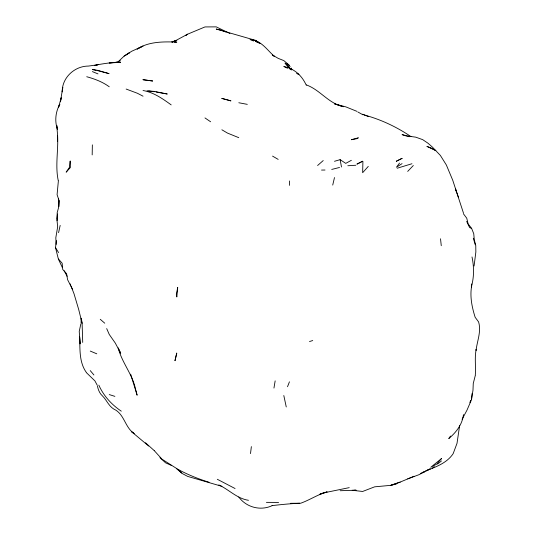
<?xml version="1.0" encoding="UTF-8"?>
<svg xmlns="http://www.w3.org/2000/svg" width="535" height="535" viewBox="0 0 535 535"><rect width="100%" height="100%" fill="white"/><g stroke="black" fill="none" stroke-linecap="round" stroke-linejoin="round"><path stroke-width="0.8" d="M81.099 323.173L81.133 318.198M56.135 244.415L55.814 237.727L57.66 226.853L57.058 220.694L57.205 212.522L58.576 207.64L59.077 200.605L57.084 194.673L58.368 180.924M362.917 161.456L362.643 172.711L368.274 166.398M57.512 139.642L57.472 141.153L57.553 134.7L56.757 125.571M57.553 138.124L57.619 135.843C58.395 150.73 55.112 165.883 58.248 180.616M59.077 200.605L58.776 206.697L58.576 198.692M57.058 220.694L57.419 213.987L57.145 218.989M92.361 144.865L92.18 154.903M289.442 185.364L289.442 180.957M475.267 375.483C476.07 366.769 474.391 358.022 476.19 349.322L476.083 350.331C477.16 340.822 481.473 331.573 478.598 321.923L475.16 317.288C471.683 306.334 469.335 294.477 472.285 283.115C474.137 274.495 473.816 265.554 472.01 256.954M462.079 419.34L467.008 410.111L471.502 399.705L472.987 390.189L473.254 383.528L475.187 375.911M471.502 399.705L472.057 393.526M474.077 266.015L475.856 251.985L475.762 245.538L474.318 239.867L473.742 233.701L471.636 228.418L468.138 223.931L466.761 218.226L463.357 213.686M250.507 453.613L251.363 446.625M58.268 258.652L55.5 247.605L56.409 240.576M471.315 287.121L471.79 283.958M273.953 388.062L275.157 380.866M459.665 425.325L457.01 443.354L453.165 453.647C446.912 463.096 435.864 466.935 425.793 470.847L430.214 468.894L418.952 474.712L407.69 478.899M80.812 324.016L79.24 331.426L80.103 343.931L79.648 336.782C80.116 348.853 78.912 361.894 86.282 372.36M58.576 232.685L60.174 225.402M332.723 185.077L334.495 177.553M463.484 414.578C462.307 424.489 456.188 432.36 448.765 438.593L450.503 436.058M469.89 402.487L470.666 400.32M287.509 386.738L289.442 381.823M59.8 104.352L58.576 107.087L61.211 97.798L60.462 101.697L62.789 87.345L62.227 91.886C61.92 77.782 74.465 66.093 88.369 66.072C99.075 64.762 109.648 62.093 120.515 62.354L109.254 62.936L114.885 62.521L120.515 60.843M59.753 104.392C55.533 111.895 54.516 121.298 57.512 129.41L56.77 125.464M399.525 163.088L396.428 167.261L402.059 163.623M407.69 171.407L413.321 165.509M118.349 61.572L124.133 56.101L129.517 52.711L124.133 56.101M317.596 165.509L323.227 160.56M432.38 468.145L434.333 466.6M437.583 464.032L441.475 460.943M185.585 35.551L187.558 34.207L204.979 26.931L216.24 26.87L229.916 33.484M126.146 54.831L131.777 51.213L143.039 46.117L137.201 49.066M186.28 35.002L187.558 34.207L175.915 40.486L172.076 41.884M351.381 160.306L345.75 163.382L340.126 159.657L334.495 161.296M137.194 49.013C148.864 41.436 163.449 41.63 176.824 42.091L174.41 42.151M352.184 490.281L362.643 491.464L374.64 486.83L390.797 485.339L400.213 482.082L413.996 476.257M420.37 473.502L424.583 471.669L422.235 472.519M400.213 482.082L390.797 485.339L396.428 483.988M172.136 41.957L176.824 40.392L171.902 42.004M272.549 505.481C260.739 511.199 246.481 507.494 238.764 497.022M411.943 163.75L397.177 168.231M309.491 341.537L312.728 340.548M94.775 65.564L97.992 64.708L95.136 65.37M349.228 487.646L323.227 492.976L319.903 494.233L327.099 491.886C317.79 494.454 309.752 500.004 300.703 503.228C291.067 503.549 281.577 504.525 272.048 505.622M331.707 169.441L339.538 167.468M347.824 165.743L355.795 165.255M321.528 170.07L325.012 170.023M290.572 503.308L299.694 503.241M266.41 502.365L278.595 502.418M353.742 490.174L356.103 490.18L340.126 490.735M148.67 90.99L154.301 91.391L167.268 94.013L156.053 92.013M146.998 90.743L154.401 91.739M247.304 104.358L238.817 102.753M96.18 70.339L92.361 69.517L97.992 70.399L109.066 73.629L97.704 70.667M143.039 90.502C153.605 92.341 162.687 98.728 171.193 104.893M364.081 114.958C380.673 119.365 396.716 126.922 410.92 136.579M221.871 486.322L187.651 476.397L182.234 473.522L178.075 469.422L162.018 459.19L154.281 450.651M86.73 76.732C94.648 78.906 102.586 81.888 109.254 86.784M209.018 482.236C198.365 478.952 187.892 474.712 178.075 469.422L181.713 472.967L176.824 468.961M248.474 500.299C236.951 498.546 228.98 489.599 218.815 484.917M109.254 394.576L114.885 396.368M343.403 106.726L334.489 103.857L345.75 106.839L357.012 111.387M406.567 136.097L402.059 134.606L407.697 136.064L415.728 137.161L422.683 139.642L427.88 143.139L432.36 147.058L440.372 155.431L446.357 164.987L452.744 180.255L463.437 212.99M287.603 68.259L283.817 66.494C294.564 68.714 301.854 75.569 306.261 85.179M343.383 106.679C328.584 103.543 320.157 89.867 306.334 84.904M409.101 136.632L407.697 136.064L409.181 136.753M126.146 89.051L137.408 93.271L143.039 96.186M471.636 228.418L469.63 227.602L466.654 221.35M362.643 114.209L368.281 116.503M92.361 71.596L97.992 73.897M238.764 137.669L227.502 133.095L221.871 129.778M225.71 31.973L221.871 30.395L216.24 29.037L255.656 40.386L260.197 43.556M253.63 41.014L250.026 39.516C261.294 40.352 266.677 49.601 274.261 56.275L272.549 55.085L278.18 58.355L283.811 60.595L289.442 65.31M90.254 351.074L96.788 353.809M171.193 465.343L165.562 462.815L159.932 457.632M217.31 479.28L235.072 488.535M357.902 112.022L362.951 114.798M258.251 42.539L255.656 41.068L259.114 43.101M272.549 156.106L278.18 159.39M257.208 41.937L255.884 41.142L257.148 42.118M289.442 68.687L291.468 69.945M296.865 73.308L298.891 74.572L296.932 73.262M133.75 433.203C124.862 427.224 124.28 413.682 113.741 409.041C108.598 405.925 106.686 400.066 102.539 396C99.59 393.359 98.152 389.768 97.424 385.949M204.979 117.927L210.609 121.779M134.305 433.711L131.777 431.892L148.67 446.029M288.726 67.437L291.809 69.717M121.284 411.181C111.601 404.634 103.589 395.867 98.828 385.14M154.2 450.584L145.48 442.733M286.773 63.685L290.171 66.601M100.252 319.295L104.753 323.2M86.503 372.748L94.916 380.893L97.203 385.167M289.448 67.891L285.035 63.063L288.813 67.39M58.395 258.94L62.167 263.26L62.715 269.446L66.594 273.706L67.57 279.644L72.7 289.689M90.228 370.601L93.919 374.968M55.5 247.605L58.576 252.607M120.515 352.906L120.696 353.214L118.222 347.931C121.833 362.603 132.506 374.233 135.509 389.059M120.148 352.211L115.313 343.109L109.254 334.442L106.686 328.584M64.207 270.777L67.116 276.287M58.576 259.535L62.321 267.5M70.145 283.858L70.767 285.376M291.154 68.012L291.729 69.49M71.061 286.138L74.011 293.748L78.685 309.451L82.109 323.274L82.718 342.427M130.66 374.186L137.127 395.211L135.736 389.841M458.355 197.054L455.452 188.868L456.409 191.69M473.301 238.189L475.267 244.776M283.811 395.526L286.258 406.961M340.126 159.657L341.49 167.007M81.353 318.506L82.109 323.274M440.526 238.777L441.268 245.705M177.7 287.589L176.824 296.952L176.336 294.31L177.7 287.589M70.172 161.109L69.356 167.522L66.166 172.183L70.399 167.482L70.172 161.109M176.744 353.154L174.992 360.67L176.744 353.154M396.335 161.242L402.066 158.34L396.335 161.242M441.475 458.595L436.707 464.139L430.815 467.242L441.475 458.595M358.209 137.849L357.146 138.618L351.381 139.709L358.209 137.849M362.643 161.242L357.012 164.078L362.643 161.242M152.622 80.992L143.039 79.722L152.622 80.992M230.839 100.854L221.871 98.413L230.839 100.854M430.869 147.921L426.903 146.383L435.851 150.609L430.869 147.921"/></g></svg>
